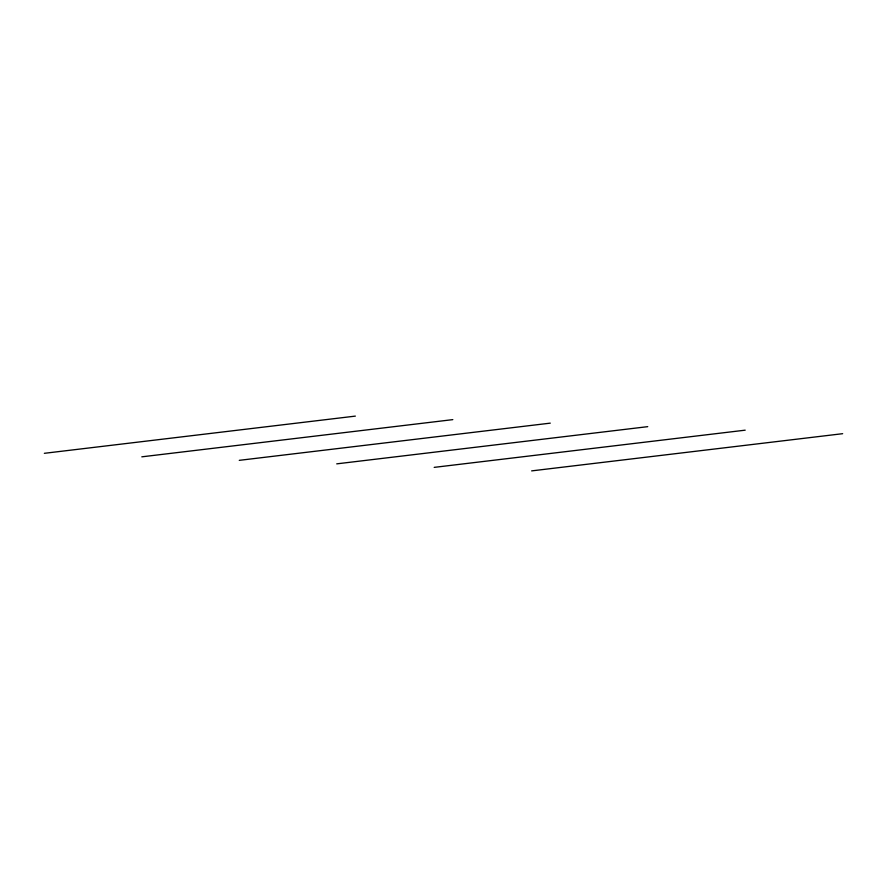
<?xml version="1.0" encoding="UTF-8"?>
<svg xmlns="http://www.w3.org/2000/svg" width="887" height="887" viewBox="0 0 887 887"><rect width="100%" height="100%" fill="white"/><g stroke="black" fill="none" stroke-linecap="round" stroke-linejoin="round"><path stroke-width="1.33" d="M44.35 453.312L355.354 416.114M141.809 456.827L452.813 419.629M239.268 460.342L550.273 423.143M336.727 463.857L647.732 426.658M434.186 467.371L745.191 430.173M531.646 470.886L842.65 433.688"/></g></svg>
